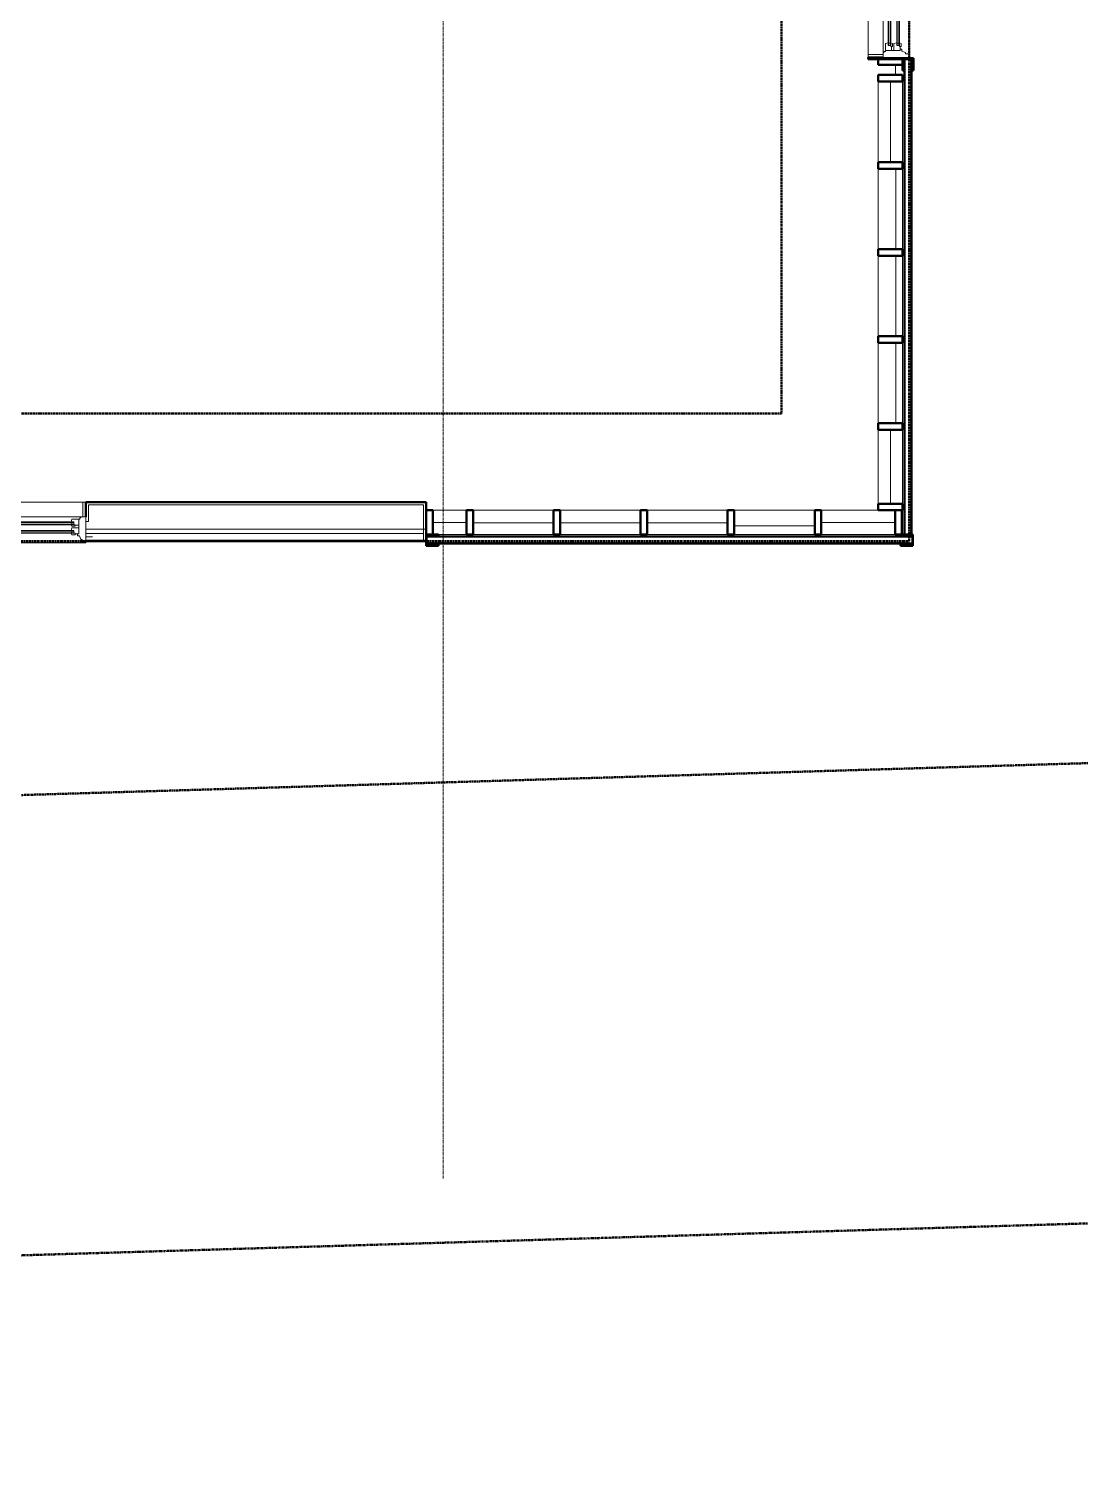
# Model space of a CAD drawing. Header units: inches. Extents: x -4235 to -464, y 9767 to 12347.
# Drawn here: x -2267 to -2029.2, y 9772 to 10096.1 of the extents above; entities that cross this region are included whole.
import ezdxf

# ---------------------------------------------------------------- set-up
doc = ezdxf.new("R2010")
doc.units = ezdxf.units.IN
doc.header["$MEASUREMENT"] = 0
for name, pattern in [('Dash 1_16_', [0.125, 0.0625, -0.0625]), ('Double Dash 3_8_', [1, 0.375, -0.125, 0.125, -0.125, 0.125, -0.125]), ('Grid Line 1_2_', [0.875, 0.5, -0.125, 0.125, -0.125])]:
    doc.linetypes.add(name, pattern=pattern)
for name, color, linetype, lineweight in [('A-FLOR-4', 192, 'Continuous', 9), ('A-GLAZ-1', 151, 'Continuous', 9), ('A-GLAZ-2', 151, 'Continuous', 20), ('A-GLAZ-CWMG', 51, 'Continuous', 9), ('A-GLAZ-CWMG-1', 51, 'Continuous', 50), ('A-GLAZ-CWMG-2', 9, 'Continuous', 9), ('A-WALL', 113, 'Continuous', 13), ('A-WALL-6', 113, 'Continuous', 9), ('A-WALL-7', 113, 'Continuous', 50), ('C-PROP-LINE', 91, 'Double Dash 3_8_', 50), ('C-PROP-LINE-1', 91, 'Dash 1_16_', 50), ('S-GRID-1', 1, 'Grid Line 1_2_', 9)]:
    doc.layers.add(name, color=color, linetype=linetype, lineweight=lineweight)

# ---------------------------------------------------------------- blocks, each defined once
blk = doc.blocks.new('Rectangular Mullion - Profile_Polycarbonate_Upper and left-2704980-BACKGROUND - 3RD FLOOR')
at = {"layer": 'A-GLAZ-CWMG-1'}
for p, q in [((-2.75, 1.29), (0, 1.29)), ((-2.75, 0.79), (-2.75, 1.29)), ((-2.5, 0.79), (-2.75, 0.79)), ((-0.06, 1.22), (-2.69, 1.22)), ((-2.69, 1.22), (-2.69, 0.85)), ((-2.69, 0.85), (-2.5, 0.85)), ((-2.5, 0.85), (-2.5, 0.79)), ((-0.06, -1.15), (-0.06, 1.22)), ((0, 1.29), (0, -1.21)), ((-2.75, -1.21), (-2.75, -0.79)), ((-2.75, -0.79), (-2.5, -0.79)), ((0, -1.21), (-2.75, -1.21)), ((-2.5, -0.85), (-2.69, -0.85)), ((-2.69, -0.85), (-2.69, -1.15)), ((-2.69, -1.15), (-0.06, -1.15)), ((-2.5, -0.79), (-2.5, -0.85))]:
    blk.add_line(p, q, dxfattribs=at)
blk = doc.blocks.new('Rectangular Mullion - Profile_Polycarbonate_right-2704981-BACKGROUND - 3RD FLOOR')
at = {"layer": 'A-GLAZ-CWMG-1'}
for p, q in [((0, 1.29), (-2.75, 1.29)), ((-2.75, 1.29), (-2.75, 0.79)), ((-2.75, 0.79), (-2.5, 0.79)), ((-2.69, 0.85), (-2.69, 1.22)), ((-2.69, 1.22), (-0.06, 1.22)), ((-2.5, 0.85), (-2.69, 0.85)), ((-2.5, 0.79), (-2.5, 0.85)), ((-0.06, 1.22), (-0.06, -1.15)), ((0, -1.21), (0, 1.29)), ((-2.5, -0.79), (-2.75, -0.79)), ((-2.75, -0.79), (-2.75, -1.21)), ((-2.75, -1.21), (0, -1.21)), ((-2.69, -1.15), (-2.69, -0.85)), ((-2.69, -0.85), (-2.5, -0.85)), ((-0.06, -1.15), (-2.69, -1.15)), ((-2.5, -0.85), (-2.5, -0.79))]:
    blk.add_line(p, q, dxfattribs=at)
blk = doc.blocks.new('Rectangular Mullion - Stud - Vertical-2193585-BACKGROUND - 3RD FLOOR')
at = {"layer": 'A-GLAZ-CWMG-1'}
for p, q in [((-1.5, -2.75), (-1.5, 2.75)), ((-1.5, 2.75), (0, 2.75)), ((0, 2.75), (0, -2.75)), ((0, -2.75), (-1.5, -2.75))]:
    blk.add_line(p, q, dxfattribs=at)
blk = doc.blocks.new('Rectangular Mullion - Stud - Vertical-2193592-BACKGROUND - 3RD FLOOR')
at = {"layer": 'A-GLAZ-CWMG-1'}
for p, q in [((0, 2.75), (-1.5, 2.75)), ((-1.5, 2.75), (-1.5, -2.75)), ((0, -2.75), (0, 2.75)), ((-1.5, -2.75), (0, -2.75))]:
    blk.add_line(p, q, dxfattribs=at)
blk = doc.blocks.new('Rectangular Mullion - Stud - Base_Head-1740475-BACKGROUND - 3RD FLOOR')
at = {"layer": 'A-GLAZ-CWMG-2'}
h = blk.add_hatch(dxfattribs=at)
h.set_pattern_fill('FP_7', color=256, style=0, pattern_type=2)
h.set_pattern_definition([(270, (-2072.361, 12062.38), (8, 5e-16), [])])
h.paths.add_polyline_path([(-2075.11, 12054.04), (-2069.61, 12054.04), (-2069.61, 12072.22), (-2075.11, 12072.22)], flags=0)
at = {"layer": 'A-GLAZ-CWMG'}
for p, q in [((-2075.11, 12054.04), (-2075.11, 12072.22)), ((-2069.61, 12072.22), (-2069.61, 12054.04))]:
    blk.add_line(p, q, dxfattribs=at)
blk = doc.blocks.new('Rectangular Mullion - Stud - Vertical-2193584-BACKGROUND - 3RD FLOOR')
at = {"layer": 'A-GLAZ-CWMG-1'}
for p, q in [((0, -2.75), (0, 2.75)), ((0, 2.75), (1.5, 2.75)), ((1.5, 2.75), (1.5, -2.75)), ((1.5, -2.75), (0, -2.75))]:
    blk.add_line(p, q, dxfattribs=at)
blk = doc.blocks.new('Rectangular Mullion - Stud - Base_Head-1773364-BACKGROUND - 3RD FLOOR')
at = {"layer": 'A-GLAZ-CWMG-2'}
h = blk.add_hatch(dxfattribs=at)
h.set_pattern_fill('FP_5', color=256, style=0, pattern_type=2)
h.set_pattern_definition([(90, (-3856.286, 12058.411), (-8, 5e-16), [])])
h.paths.add_polyline_path([(-3853.54, 12048.57), (-3853.54, 12066.75), (-3859.04, 12066.75), (-3859.04, 12048.57)], flags=0)
at = {"layer": 'A-GLAZ-CWMG'}
for p, q in [((-3859.04, 12048.57), (-3859.04, 12066.75)), ((-3853.54, 12066.75), (-3853.54, 12048.57))]:
    blk.add_line(p, q, dxfattribs=at)
blk = doc.blocks.new('Rectangular Mullion - Stud - Base_Head-V191-BACKGROUND - 3RD FLOOR')
at = {"layer": 'A-GLAZ-CWMG-2'}
h = blk.add_hatch(dxfattribs=at)
h.set_pattern_fill('FP_13', color=256, style=0, pattern_type=2)
h.set_pattern_definition([(180, (-2079.453, 9984.439), (-1e-15, -8), [])])
h.paths.add_polyline_path([(-2071.11, 9981.69), (-2071.11, 9987.19), (-2087.79, 9987.19), (-2087.79, 9981.69), (-2074.92, 9981.69)], flags=0)
at = {"layer": 'A-GLAZ-CWMG'}
for p, q in [((-2087.79, 9987.19), (-2074.92, 9987.19)), ((-2071.11, 9981.69), (-2087.79, 9981.69))]:
    blk.add_line(p, q, dxfattribs=at)
blk = doc.blocks.new('Rectangular Mullion - Stud - Vertical-2193583-BACKGROUND - 3RD FLOOR')
at = {"layer": 'A-GLAZ-CWMG-1'}
for p, q in [((0, -2.75), (0, 2.75)), ((0, 2.75), (1.5, 2.75)), ((1.5, 2.75), (1.5, -2.75)), ((1.5, -2.75), (0, -2.75))]:
    blk.add_line(p, q, dxfattribs=at)
blk = doc.blocks.new('Window-Double_Hung-Andersen-400_Series-Tilt_Wash - DOUBLE HUNG - COTTAGE - 3RD FLOOR-2888871-BACKGROUND - 3RD FLOOR')
at = {"layer": 'A-GLAZ-1'}
for p, q in [((-19.01, 2.44), (-19.01, 3.94)), ((-19.01, 3.94), (-18.95, 3.94)), ((-18.95, 4.44), (18.95, 4.44)), ((-18.95, 1.06), (-18.95, 4.44)), ((-18.32, 1.06), (-18.32, 4.44)), ((18.32, 1.06), (18.32, 4.44)), ((18.95, 4.44), (18.95, 1.06)), ((18.95, 3.94), (19.01, 3.94)), ((19.01, 3.94), (19.01, 2.44)), ((-18.95, 2.44), (-19.01, 2.44)), ((18.95, 1.06), (-18.95, 1.06)), ((19.01, 2.44), (18.95, 2.44)), ((-16.29, -0.19), (-15.7, -0.19)), ((-16.29, -0.56), (-15.7, -0.56)), ((-16.29, -2.13), (-15.7, -2.13)), ((-16.29, -2.5), (-15.7, -2.5)), ((-15.82, -0.56), (-15.82, -0.19)), ((-15.82, -2.5), (-15.82, -2.13)), ((-15.7, -0.06), (15.7, -0.06)), ((-15.7, -0.19), (15.7, -0.19)), ((-15.7, -0.56), (15.7, -0.56)), ((-15.7, -0.69), (15.7, -0.69)), ((-15.7, -2), (15.7, -2)), ((-15.7, -2.13), (15.7, -2.13)), ((-15.7, -2.5), (15.7, -2.5)), ((-15.7, -2.63), (15.7, -2.63)), ((16.29, -0.19), (15.7, -0.19)), ((16.29, -0.56), (15.7, -0.56)), ((16.29, -2.13), (15.7, -2.13)), ((16.29, -2.5), (15.7, -2.5)), ((15.82, -0.56), (15.82, -0.19)), ((15.82, -2.5), (15.82, -2.13))]:
    blk.add_line(p, q, dxfattribs=at)
at = {"layer": 'A-GLAZ-2'}
for p, q in [((-19.01, 1.06), (19.01, 1.06)), ((-19.01, -4.81), (-19.01, 1.06)), ((-17.67, 0.78), (-18, 1.06)), ((-17.67, 0.78), (-17.67, 0.56)), ((-17.67, 0.56), (-15.86, 0.56)), ((-17.42, -2.75), (-17.42, 0.56)), ((-15.86, 0.56), (-15.7, -0.06)), ((15.86, 0.56), (15.7, -0.06)), ((17.67, 0.56), (15.86, 0.56)), ((17.42, -2.75), (17.42, 0.56)), ((17.67, 0.78), (18, 1.06)), ((17.67, 0.78), (17.67, 0.56)), ((19.01, 1.06), (19.01, -4.81)), ((-17.92, -4), (-17.61, -3.19)), ((-17.61, -3.19), (-17.14, -3.19)), ((-17.42, -0.81), (-16.57, -0.81)), ((-17.42, -1.38), (-15.86, -1.38)), ((-17.42, -2.75), (-16.57, -2.75)), ((-17.14, -3.19), (-17.14, -2.75)), ((-16.57, -0.69), (-16.57, -1.03)), ((-15.7, -0.69), (-16.57, -0.69)), ((-15.86, -1.03), (-16.57, -1.03)), ((-16.57, -2.63), (-16.57, -2.97)), ((-15.7, -2.63), (-16.57, -2.63)), ((-15.86, -2.97), (-16.57, -2.97)), ((-16.29, -0.69), (-16.29, -0.06)), ((-15.7, -0.06), (-16.29, -0.06)), ((-16.29, -2.63), (-16.29, -2)), ((-15.7, -2), (-16.29, -2)), ((-15.86, -1.03), (-15.7, -0.69)), ((-15.86, -1.38), (-15.7, -2)), ((-15.86, -2.97), (-15.7, -2.63)), ((15.7, -0.06), (16.29, -0.06)), ((15.86, -1.03), (15.7, -0.69)), ((15.7, -0.69), (16.57, -0.69)), ((15.86, -1.38), (15.7, -2)), ((15.7, -2), (16.29, -2)), ((15.86, -2.97), (15.7, -2.63)), ((15.7, -2.63), (16.57, -2.63)), ((15.86, -1.03), (16.57, -1.03)), ((17.42, -1.38), (15.86, -1.38)), ((15.86, -2.97), (16.57, -2.97)), ((16.29, -0.69), (16.29, -0.06)), ((16.29, -2.63), (16.29, -2)), ((16.57, -0.69), (16.57, -1.03)), ((17.42, -0.81), (16.57, -0.81)), ((16.57, -2.63), (16.57, -2.97)), ((17.42, -2.75), (16.57, -2.75)), ((17.14, -3.19), (17.14, -2.75)), ((17.61, -3.19), (17.14, -3.19)), ((17.92, -4), (17.61, -3.19)), ((-19.01, -3.44), (-20.51, -3.44)), ((19.01, -4.81), (-19.01, -4.81)), ((-18.2, -4), (-17.92, -4)), ((-18.2, -4.81), (-18.2, -4)), ((18.2, -4), (17.92, -4)), ((18.2, -4.81), (18.2, -4)), ((19.01, -3.44), (20.51, -3.44))]:
    blk.add_line(p, q, dxfattribs=at)
blk = doc.blocks.new('Rectangular Mullion - Stud - Base_Head-1940150-BACKGROUND - 3RD FLOOR')
at = {"layer": 'A-GLAZ-CWMG-2'}
h = blk.add_hatch(dxfattribs=at)
h.set_pattern_fill('FP_14', color=256, style=0, pattern_type=2)
h.set_pattern_definition([(180, (-2172.576, 9984.439), (-1e-15, -8), [])])
h.paths.add_polyline_path([(-2175.62, 9981.69), (-2168.03, 9981.69), (-2168.03, 9987.19), (-2175.62, 9987.19)], flags=0)
at = {"layer": 'A-GLAZ-CWMG'}
for p, q in [((-2175.62, 9987.19), (-2168.03, 9987.19)), ((-2168.03, 9981.69), (-2174.37, 9981.69))]:
    blk.add_line(p, q, dxfattribs=at)
blk = doc.blocks.new('Window-Double_Hung-Andersen-400_Series-Tilt_Wash - DOUBLE HUNG - COTTAGE - 3RD FLOOR-2888628-BACKGROUND - 3RD FLOOR')
at = {"layer": 'A-GLAZ-1'}
for p, q in [((-16.29, 2.31), (-15.7, 2.31)), ((-16.29, 1.94), (-15.7, 1.94)), ((-16.29, 0.37), (-15.7, 0.37)), ((-15.82, 2.31), (-15.82, 1.94)), ((-15.82, 0.37), (-15.82, 0)), ((-15.7, 2.44), (15.7, 2.44)), ((-15.7, 2.31), (15.7, 2.31)), ((-15.7, 1.94), (15.7, 1.94)), ((-15.7, 1.81), (15.7, 1.81)), ((-15.7, 0.5), (15.7, 0.5)), ((-15.7, 0.37), (15.7, 0.37)), ((16.29, 2.31), (15.7, 2.31)), ((16.29, 1.94), (15.7, 1.94)), ((16.29, 0.37), (15.7, 0.37)), ((15.82, 2.31), (15.82, 1.94)), ((15.82, 0.37), (15.82, 0)), ((-19.01, -4.13), (-19.01, -2.63)), ((-19.01, -2.63), (-18.95, -2.63)), ((18.95, -1.25), (-18.95, -1.25)), ((-18.95, -1.25), (-18.95, -4.63)), ((-18.32, -1.25), (-18.32, -4.63)), ((-16.29, 0), (-15.7, 0)), ((-15.7, 0), (15.7, 0)), ((-15.7, -0.13), (15.7, -0.13)), ((16.29, 0), (15.7, 0)), ((18.32, -1.25), (18.32, -4.63)), ((18.95, -4.63), (18.95, -1.25)), ((18.95, -2.63), (19.01, -2.63)), ((19.01, -2.63), (19.01, -4.13)), ((-18.95, -4.13), (-19.01, -4.13)), ((-18.95, -4.63), (18.95, -4.63)), ((19.01, -4.13), (18.95, -4.13))]:
    blk.add_line(p, q, dxfattribs=at)
at = {"layer": 'A-GLAZ-2'}
for p, q in [((-19.01, 3.25), (-20.51, 3.25)), ((19.01, 4.62), (-19.01, 4.62)), ((-19.01, 4.62), (-19.01, -1.25)), ((-18.2, 4.62), (-18.2, 3.81)), ((-18.2, 3.81), (-17.92, 3.81)), ((-17.92, 3.81), (-17.61, 3)), ((17.92, 3.81), (17.61, 3)), ((18.2, 3.81), (17.92, 3.81)), ((18.2, 4.62), (18.2, 3.81)), ((19.01, -1.25), (19.01, 4.62)), ((19.01, 3.25), (20.51, 3.25)), ((-17.61, 3), (-17.14, 3)), ((-17.42, 2.56), (-16.57, 2.56)), ((-17.42, 2.56), (-17.42, -0.75)), ((-17.42, 1.19), (-15.86, 1.19)), ((-17.42, 0.62), (-16.57, 0.62)), ((-17.14, 3), (-17.14, 2.56)), ((-15.86, 2.78), (-16.57, 2.78)), ((-16.57, 2.44), (-16.57, 2.78)), ((-15.7, 2.44), (-16.57, 2.44)), ((-15.86, 0.84), (-16.57, 0.84)), ((-16.57, 0.5), (-16.57, 0.84)), ((-15.7, 0.5), (-16.57, 0.5)), ((-16.29, 2.44), (-16.29, 1.81)), ((-15.7, 1.81), (-16.29, 1.81)), ((-16.29, 0.5), (-16.29, -0.13)), ((-15.86, 2.78), (-15.7, 2.44)), ((-15.86, 1.19), (-15.7, 1.81)), ((-15.86, 0.84), (-15.7, 0.5)), ((15.86, 2.78), (15.7, 2.44)), ((15.7, 2.44), (16.57, 2.44)), ((15.7, 1.81), (16.29, 1.81)), ((15.86, 1.19), (15.7, 1.81)), ((15.86, 0.84), (15.7, 0.5)), ((15.7, 0.5), (16.57, 0.5)), ((15.86, 2.78), (16.57, 2.78)), ((17.42, 1.19), (15.86, 1.19)), ((15.86, 0.84), (16.57, 0.84)), ((16.29, 2.44), (16.29, 1.81)), ((16.29, 0.5), (16.29, -0.13)), ((16.57, 2.44), (16.57, 2.78)), ((17.42, 2.56), (16.57, 2.56)), ((16.57, 0.5), (16.57, 0.84)), ((17.42, 0.62), (16.57, 0.62)), ((17.14, 3), (17.14, 2.56)), ((17.61, 3), (17.14, 3)), ((17.42, 2.56), (17.42, -0.75)), ((-19.01, -1.25), (19.01, -1.25)), ((-17.67, -0.97), (-18, -1.25)), ((-17.67, -0.97), (-17.67, -0.75)), ((-17.67, -0.75), (-15.86, -0.75)), ((-15.7, -0.13), (-16.29, -0.13)), ((-15.86, -0.75), (-15.7, -0.13)), ((15.7, -0.13), (16.29, -0.13)), ((15.86, -0.75), (15.7, -0.13)), ((17.67, -0.75), (15.86, -0.75)), ((17.67, -0.97), (17.67, -0.75)), ((17.67, -0.97), (18, -1.25))]:
    blk.add_line(p, q, dxfattribs=at)
blk = doc.blocks.new('Rectangular Mullion - Stud - Vertical-2193578-BACKGROUND - 3RD FLOOR')
at = {"layer": 'A-GLAZ-CWMG-1'}
for p, q in [((-1.5, 2.75), (0, 2.75)), ((-1.5, -2.75), (-1.5, 2.75)), ((0, 2.75), (0, -2.75)), ((0, -2.75), (-1.5, -2.75))]:
    blk.add_line(p, q, dxfattribs=at)
blk = doc.blocks.new('Rectangular Mullion - Stud - Vertical-1994785-BACKGROUND - 3RD FLOOR')
at = {"layer": 'A-GLAZ-CWMG-1'}
for p, q in [((-1.5, 2.75), (-1.5, -2.75)), ((0, 2.75), (-1.5, 2.75)), ((0, -2.75), (0, 2.75)), ((-1.5, -2.75), (0, -2.75))]:
    blk.add_line(p, q, dxfattribs=at)
blk = doc.blocks.new('Rectangular Mullion - Stud - Base_Head-1994783-BACKGROUND - 3RD FLOOR')
at = {"layer": 'A-GLAZ-CWMG-2'}
h = blk.add_hatch(dxfattribs=at)
h.set_pattern_fill('FP_18', color=256, style=0, pattern_type=2)
h.set_pattern_definition([(90, (-2072.174, 10075.766), (-8, 5e-16), [])])
h.paths.add_polyline_path([(-2069.42, 10065.92), (-2069.42, 10084.11), (-2074.92, 10084.11), (-2074.92, 10065.92), (-2070.75, 10065.92)], flags=0)
at = {"layer": 'A-GLAZ-CWMG'}
for p, q in [((-2074.92, 10084.11), (-2074.92, 10065.92)), ((-2069.42, 10065.92), (-2069.42, 10084.11))]:
    blk.add_line(p, q, dxfattribs=at)
blk = doc.blocks.new('Rectangular Mullion - Stud - Base_Head-1741132-BACKGROUND - 3RD FLOOR')
at = {"layer": 'A-GLAZ-CWMG-2'}
h = blk.add_hatch(dxfattribs=at)
h.set_pattern_fill('FP_2', color=256, style=0, pattern_type=2)
h.set_pattern_definition([(180, (-3829.448, 12113.089), (-1e-15, -8), [])])
h.paths.add_polyline_path([(-3837.79, 12110.34), (-3819.61, 12110.34), (-3819.61, 12115.84), (-3837.79, 12115.84), (-3837.79, 12115.6)], flags=0)
at = {"layer": 'A-GLAZ-CWMG'}
for p, q in [((-3819.61, 12115.84), (-3837.79, 12115.84)), ((-3837.79, 12110.34), (-3819.61, 12110.34))]:
    blk.add_line(p, q, dxfattribs=at)
blk = doc.blocks.new('Rectangular Mullion - Stud - Vertical-2193575-BACKGROUND - 3RD FLOOR')
at = {"layer": 'A-GLAZ-CWMG-1'}
for p, q in [((0, 2.75), (1.5, 2.75)), ((0, -2.75), (0, 2.75)), ((1.5, 2.75), (1.5, -2.75)), ((1.5, -2.75), (0, -2.75))]:
    blk.add_line(p, q, dxfattribs=at)
blk = doc.blocks.new('Rectangular Mullion - Stud - Base_Head-1769174-BACKGROUND - 3RD FLOOR')
at = {"layer": 'A-GLAZ-CWMG-2'}
h = blk.add_hatch(dxfattribs=at)
h.set_pattern_fill('FP_1', color=256, style=0, pattern_type=2)
h.set_pattern_definition([(90, (-3406.924, 11077.751), (-8, 5e-16), [])])
h.paths.add_polyline_path([(-3409.67, 11067.91), (-3404.17, 11067.91), (-3404.17, 11086.09), (-3409.67, 11086.09)], flags=0)
at = {"layer": 'A-GLAZ-CWMG'}
for p, q in [((-3409.67, 11086.09), (-3409.67, 11067.91)), ((-3404.17, 11067.91), (-3404.17, 11086.09))]:
    blk.add_line(p, q, dxfattribs=at)
blk = doc.blocks.new('Rectangular Mullion - Stud - Base_Head-V195-BACKGROUND - 3RD FLOOR')
at = {"layer": 'A-GLAZ-CWMG-2'}
h = blk.add_hatch(dxfattribs=at)
h.set_pattern_fill('FP_19', color=256, style=0, pattern_type=2)
h.set_pattern_definition([(90, (-2072.174, 9997.031), (-8, 5e-16), [])])
h.paths.add_polyline_path([(-2074.92, 9988.69), (-2069.42, 9988.69), (-2069.42, 10005.37), (-2074.92, 10005.37)], flags=0)
at = {"layer": 'A-GLAZ-CWMG'}
for p, q in [((-2074.92, 10005.37), (-2074.92, 9988.69)), ((-2069.42, 9988.69), (-2069.42, 10005.37))]:
    blk.add_line(p, q, dxfattribs=at)
blk = doc.blocks.new('Rectangular Mullion - Stud - Vertical-2193576-BACKGROUND - 3RD FLOOR')
at = {"layer": 'A-GLAZ-CWMG-1'}
for p, q in [((0, 2.75), (1.5, 2.75)), ((0, -2.75), (0, 2.75)), ((1.5, 2.75), (1.5, -2.75)), ((1.5, -2.75), (0, -2.75))]:
    blk.add_line(p, q, dxfattribs=at)
blk = doc.blocks.new('Rectangular Mullion - Profile_Polycarbonate_right-2704915-BACKGROUND - 3RD FLOOR')
at = {"layer": 'A-GLAZ-CWMG-1'}
for p, q in [((0, 1.21), (-2.75, 1.21)), ((-2.75, 1.21), (-2.75, 0.79)), ((-2.75, 0.79), (-2.5, 0.79)), ((-2.69, 0.85), (-2.69, 1.15)), ((-2.69, 1.15), (-0.06, 1.15)), ((-2.5, 0.85), (-2.69, 0.85)), ((-2.5, 0.79), (-2.5, 0.85)), ((-0.06, 1.15), (-0.06, -1.22)), ((0, -1.29), (0, 1.21)), ((-2.5, -0.79), (-2.75, -0.79)), ((-2.75, -0.79), (-2.75, -1.29)), ((-2.75, -1.29), (0, -1.29)), ((-2.69, -1.22), (-2.69, -0.85)), ((-2.69, -0.85), (-2.5, -0.85)), ((-0.06, -1.22), (-2.69, -1.22)), ((-2.5, -0.85), (-2.5, -0.79))]:
    blk.add_line(p, q, dxfattribs=at)
blk = doc.blocks.new('Family - ___-1878357-BACKGROUND - 3RD FLOOR')
at = {"layer": 'C-PROP-LINE'}
for p, q in [((-2096.45, 9823.93), (-1939.77, 9828.62)), ((-3831.82, 9771.98), (-2096.45, 9823.93))]:
    blk.add_line(p, q, dxfattribs=at)
blk = doc.blocks.new('Family - ___-2835860-BACKGROUND - 3RD FLOOR')
at = {"layer": 'C-PROP-LINE-1'}
for q in [(-2067.92, 10851.39), (-2523.72, 9980.19)]:
    blk.add_line((-2067.92, 9980.19), q, dxfattribs=at)
blk = doc.blocks.new('Family - ___-2835903-BACKGROUND - 3RD FLOOR')
at = {"layer": 'C-PROP-LINE-1'}
for q in [(-2096.82, 10822.49), (-3831.82, 10009.09)]:
    blk.add_line((-2096.82, 10009.09), q, dxfattribs=at)
blk = doc.blocks.new('Family - ___-2835932-BACKGROUND - 3RD FLOOR')
at = {"layer": 'C-PROP-LINE-1'}
for q in [(-2067.92, 10851.39), (-3860.72, 9980.19)]:
    blk.add_line((-2067.92, 9980.19), q, dxfattribs=at)
blk = doc.blocks.new('Family - ___-2855424-BACKGROUND - 3RD FLOOR')
at = {"layer": 'C-PROP-LINE-1'}
blk.add_line((-3987.11, 9871.38), (-600.6, 9972.76), dxfattribs=at)

msp = doc.modelspace()

# ---------------------------------------------------------------- linework, layer by layer
at = {"layer": 'A-FLOR-4'}
for p, q in [((-2071.05, 10089.39), (-2071.05, 10089.58)), ((-2071.05, 10085.61), (-2071.05, 10087.89)), ((-2177.75, 9982.94), (-2177.12, 9982.94))]:
    msp.add_line(p, q, dxfattribs=at)
at = {"layer": 'A-WALL'}
for p, q in [((-2068.17, 10089.2), (-2068.17, 10089.58)), ((-2253.49, 9988.44), (-2253.49, 9984.63)), ((-2177.75, 9988.44), (-2253.49, 9988.44)), ((-2177.75, 9980.44), (-2177.75, 9988.44)), ((-2254.11, 9984.63), (-2253.49, 9984.63)), ((-2254.11, 9982.94), (-2177.75, 9982.94)), ((-2254.11, 9981.94), (-2177.75, 9981.94)), ((-2177.12, 9980.44), (-2254.11, 9980.44))]:
    msp.add_line(p, q, dxfattribs=at)
at = {"layer": 'A-WALL-6'}
for p, q in [((-2077.17, 10089.58), (-2077.17, 10089.64)), ((-2254.17, 9989.06), (-2254.11, 9989.06))]:
    msp.add_line(p, q, dxfattribs=at)
at = {"layer": 'A-WALL-7'}
for p, q in [((-2077.17, 10089.58), (-2077.17, 10089.2)), ((-2073.8, 10089.58), (-2077.17, 10089.58)), ((-2077.17, 10089.2), (-2067.92, 10089.2)), ((-2069, 10089.33), (-2069, 9981.75)), ((-2067.42, 10089.33), (-2069, 10089.33)), ((-2067.92, 10089.2), (-2067.92, 10089.58)), ((-2067.42, 9981.75), (-2067.42, 10089.33)), ((-2177.12, 9989.06), (-2254.11, 9989.06)), ((-2254.11, 9989.06), (-2254.11, 9985.69)), ((-2177.12, 9980.19), (-2177.12, 9989.06)), ((-2254.11, 9980.19), (-2177.12, 9980.19)), ((-2067.17, 9981.26), (-2177.06, 9981.26)), ((-2177.06, 9981.26), (-2177.06, 9979.69)), ((-2177.06, 9979.69), (-2067.17, 9979.69)), ((-2069, 9981.75), (-2067.42, 9981.75)), ((-2067.17, 9979.69), (-2067.17, 9981.26))]:
    msp.add_line(p, q, dxfattribs=at)
at = {"layer": 'S-GRID-1'}
msp.add_line((-2173.32, 9836.18), (-2173.32, 12297.93), dxfattribs=at)

# ---------------------------------------------------------------- block references
at = {"layer": 'A-GLAZ-1', "rotation": 269.9999999999999}
msp.add_blockref('Window-Double_Hung-Andersen-400_Series-Tilt_Wash - DOUBLE HUNG - COTTAGE - 3RD FLOOR-2888628-BACKGROUND - 3RD FLOOR', (-2072.55, 10108.59), dxfattribs=at)
at = {"layer": 'A-GLAZ-1'}
msp.add_blockref('Window-Double_Hung-Andersen-400_Series-Tilt_Wash - DOUBLE HUNG - COTTAGE - 3RD FLOOR-2888871-BACKGROUND - 3RD FLOOR', (-2273.12, 9984.63), dxfattribs=at)
at = {"layer": 'A-GLAZ-CWMG'}
for name, p, rotation in [('Rectangular Mullion - Stud - Vertical-1994785-BACKGROUND - 3RD FLOOR', (-2072.17, 10089.39), 89.99999999999284), ('Rectangular Mullion - Profile_Polycarbonate_right-2704915-BACKGROUND - 3RD FLOOR', (-2068.21, 10089.39), 89.99999999999118), ('Rectangular Mullion - Stud - Base_Head-1741132-BACKGROUND - 3RD FLOOR', (-14185.26, 6226.63), 269.9999999999931), ('Rectangular Mullion - Stud - Base_Head-1741132-BACKGROUND - 3RD FLOOR', (-14185.26, 6206.95), 269.9999999999931), ('Rectangular Mullion - Stud - Vertical-2193592-BACKGROUND - 3RD FLOOR', (-2177.12, 9984.44), 180), ('Rectangular Mullion - Stud - Base_Head-1740475-BACKGROUND - 3RD FLOOR', (-14220.57, 7912.08), 270), ('Rectangular Mullion - Stud - Base_Head-1740475-BACKGROUND - 3RD FLOOR', (-14200.88, 7912.08), 270), ('Rectangular Mullion - Stud - Base_Head-1740475-BACKGROUND - 3RD FLOOR', (-14181.2, 7912.08), 270), ('Rectangular Mullion - Stud - Base_Head-1773364-BACKGROUND - 3RD FLOOR', (9959.27, 13840.73), 90.00000000000993), ('Rectangular Mullion - Profile_Polycarbonate_right-2704981-BACKGROUND - 3RD FLOOR', (-2177.12, 9980.48), 180)]:
    msp.add_blockref(name, p, dxfattribs=dict(at, rotation=rotation))
at = {"layer": 'A-GLAZ-CWMG', "extrusion": (0, 0, -1)}
for name, p, rotation in [('Rectangular Mullion - Stud - Vertical-2193575-BACKGROUND - 3RD FLOOR', (2072.17, 10085.61), 270.0000000000072), ('Rectangular Mullion - Stud - Vertical-2193575-BACKGROUND - 3RD FLOOR', (2072.17, 10065.92), 270.0000000000072), ('Rectangular Mullion - Stud - Vertical-2193575-BACKGROUND - 3RD FLOOR', (2072.17, 10046.24), 270.0000000000072), ('Rectangular Mullion - Stud - Vertical-2193576-BACKGROUND - 3RD FLOOR', (2072.17, 10026.56), 270.0000000000072), ('Rectangular Mullion - Stud - Vertical-2193576-BACKGROUND - 3RD FLOOR', (2072.17, 10006.87), 270.0000000000072), ('Rectangular Mullion - Stud - Vertical-2193578-BACKGROUND - 3RD FLOOR', (2072.17, 9987.19), 270.0000000000072), ('Rectangular Mullion - Stud - Vertical-2193584-BACKGROUND - 3RD FLOOR', (2168.03, 9984.44), 180), ('Rectangular Mullion - Stud - Vertical-2193584-BACKGROUND - 3RD FLOOR', (2148.35, 9984.44), 180), ('Rectangular Mullion - Stud - Vertical-2193584-BACKGROUND - 3RD FLOOR', (2128.66, 9984.44), 180), ('Rectangular Mullion - Stud - Vertical-2193583-BACKGROUND - 3RD FLOOR', (2108.98, 9984.44), 180), ('Rectangular Mullion - Stud - Vertical-2193583-BACKGROUND - 3RD FLOOR', (2089.29, 9984.44), 180), ('Rectangular Mullion - Stud - Vertical-2193585-BACKGROUND - 3RD FLOOR', (2069.61, 9984.44), 180), ('Rectangular Mullion - Profile_Polycarbonate_Upper and left-2704980-BACKGROUND - 3RD FLOOR', (2067.11, 9980.48), 180)]:
    msp.add_blockref(name, p, dxfattribs=dict(at, rotation=rotation))
at = {"layer": 'A-GLAZ-CWMG'}
for name, p in [('Rectangular Mullion - Stud - Base_Head-1994783-BACKGROUND - 3RD FLOOR', (0, 0)), ('Rectangular Mullion - Stud - Base_Head-1769174-BACKGROUND - 3RD FLOOR', (1334.75, -1061.04)), ('Rectangular Mullion - Stud - Base_Head-V195-BACKGROUND - 3RD FLOOR', (0, 0)), ('Rectangular Mullion - Stud - Base_Head-1940150-BACKGROUND - 3RD FLOOR', (0, 0)), ('Rectangular Mullion - Stud - Base_Head-V191-BACKGROUND - 3RD FLOOR', (0, 0))]:
    msp.add_blockref(name, p, dxfattribs=at)
at = {"layer": 'C-PROP-LINE'}
msp.add_blockref('Family - ___-1878357-BACKGROUND - 3RD FLOOR', (0, 0), dxfattribs=at)
at = {"layer": 'C-PROP-LINE-1'}
for name in ['Family - ___-2835860-BACKGROUND - 3RD FLOOR', 'Family - ___-2835932-BACKGROUND - 3RD FLOOR', 'Family - ___-2835903-BACKGROUND - 3RD FLOOR', 'Family - ___-2855424-BACKGROUND - 3RD FLOOR']:
    msp.add_blockref(name, (0, 0), dxfattribs=at)

doc.saveas('drawing.dxf')
